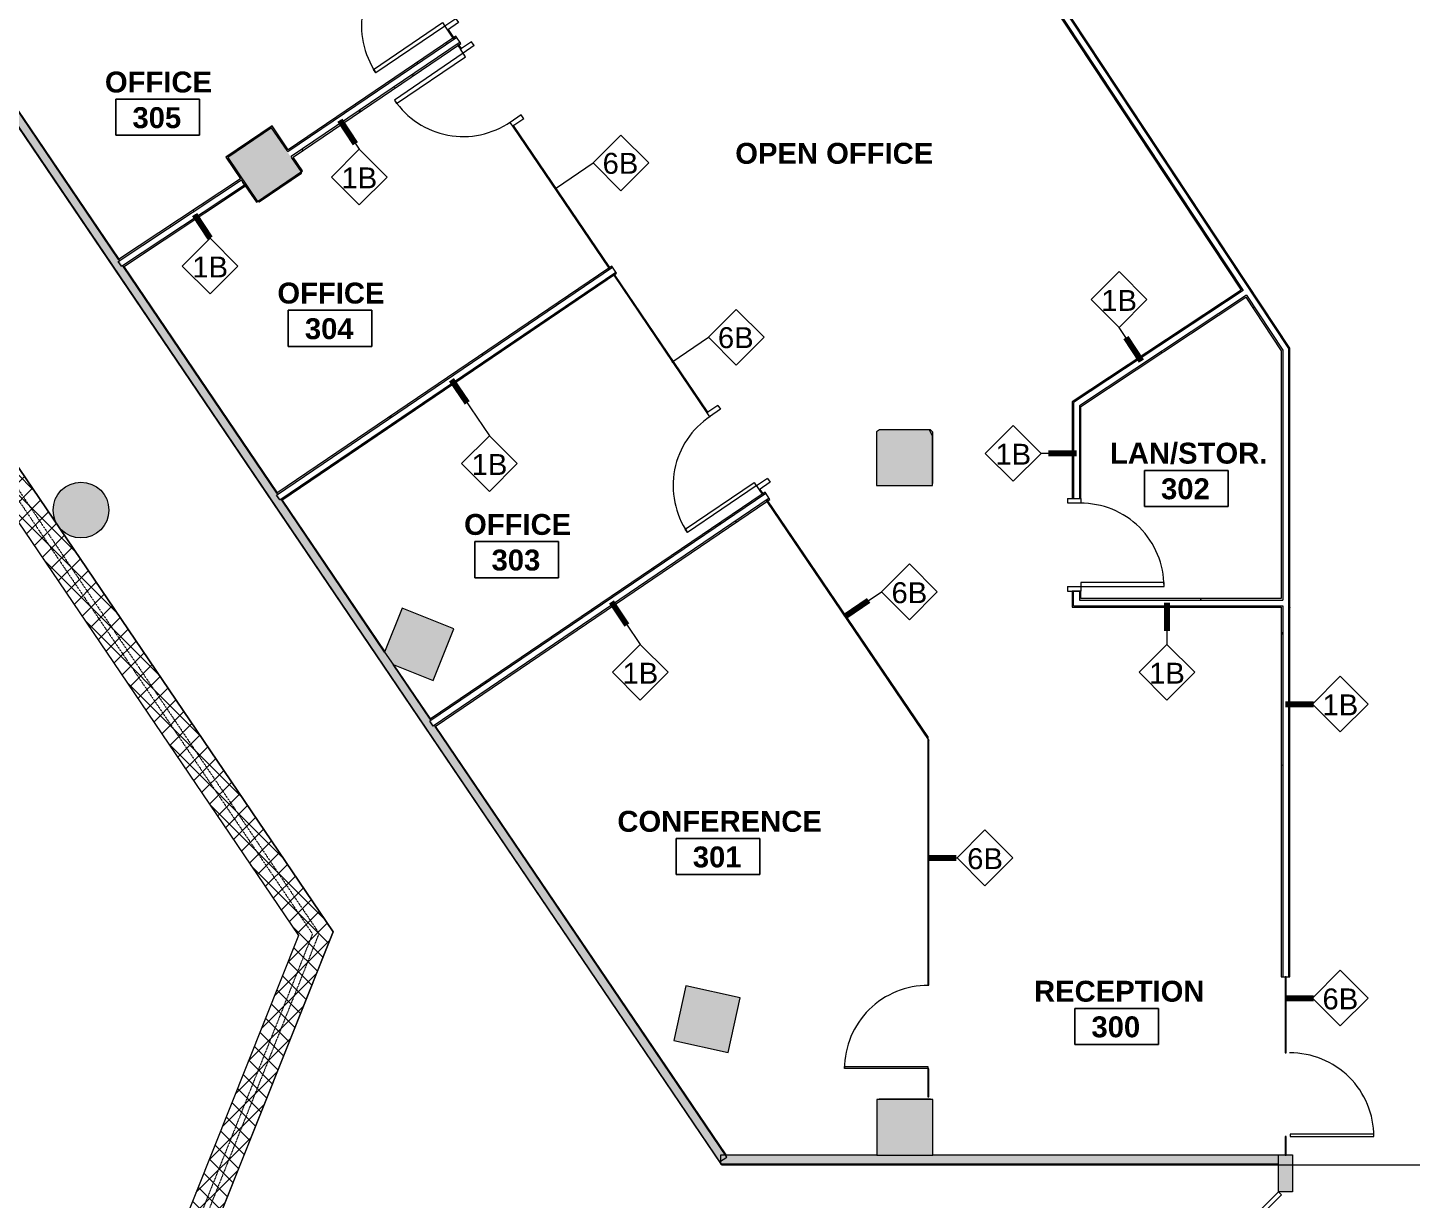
# Model space of a CAD drawing. Header units: inches. Extents: x -13 to 4331, y -638 to 2885.
# Drawn here: x 2530 to 3126, y 791 to 1295 of the extents above; entities that cross this region are included whole.
import ezdxf

# ---------------------------------------------------------------- set-up
doc = ezdxf.new("R2010")
doc.units = ezdxf.units.IN
doc.header["$MEASUREMENT"] = 0
doc.linetypes.add('IMPORT-HIDDEN2 _2_', pattern=[0.09375, 0.0625, -0.03125])
for name, color, linetype, lineweight in [('A-AREA-IDEN', 2, 'Continuous', 9), ('A-COLS', 52, 'Continuous', 13), ('A-DETL', 90, 'Continuous', 9), ('A-DETL-THIN', 151, 'Continuous', 9), ('A-DOOR', 31, 'Continuous', 13), ('A-DOOR-FRAM', 31, 'Continuous', 20), ('A-GLAZ-MULL', 7, 'Continuous', 9), ('A-WALL', 113, 'Continuous', 9), ('A-WALL-IDEN', 211, 'Continuous', 9), ('A-WALL-PATT', 111, 'Continuous', 13), ('A-WALL-PRHT', 7, 'Continuous', 9), ('Chevy Chase Pavilion_3rd Floor Base_dwg', 8, 'Continuous', 9), ('DEMO', 7, 'IMPORT-HIDDEN2 _2_', 9), ('G-ANNO-TEXT', 231, 'Continuous', 9), ('I-WALL', 2, 'Continuous', 13), ('NIC', 7, 'Continuous', 9), ('S-COLS', 52, 'Continuous', 13)]:
    doc.layers.add(name, color=color, linetype=linetype, lineweight=lineweight)
doc.styles.add('Swis721 Lt BT', font='swissl.ttf', dxfattribs={"height": 9})
doc.styles.add('Swis721 Lt BT_B', font='', dxfattribs={"height": 9})
doc.styles.get('Swis721 Lt BT_B').set_extended_font_data('Swis721 Lt BT', bold=True)
pattern_1 = [(0, (0, 0), (30.72, 7.68), [1.267, -21.773, 1.267, -21.773, -122.88]), (0, (0, 0), (30.72, 7.68), [-46.08, 1.267, -44.813, 1.267, -21.773, -53.76]), (0, (0, 0), (30.72, 7.68), [-115.2, 1.267, -14.093, 1.267, -37.133]), (120, (11.52, 3.84), (-22.011075, 22.7643), [1.267, -21.773, 1.267, -21.773, -122.88]), (120, (11.52, 3.84), (-22.011075, 22.7643), [-46.08, 1.267, -44.813, 1.267, -21.773, -53.76]), (120, (11.52, 3.84), (-22.011075, 22.7643), [-115.2, 1.267, -14.093, 1.267, -37.133]), (240, (15.36, 19.2), (-8.708925, -30.4443), [1.267, -21.773, 1.267, -21.773, -122.88]), (240, (15.36, 19.2), (-8.708925, -30.4443), [-46.08, 1.267, -44.813, 1.267, -21.773, -53.76]), (240, (15.36, 19.2), (-8.708925, -30.4443), [-115.2, 1.267, -14.093, 1.267, -37.133])]

# ---------------------------------------------------------------- blocks, each defined once
blk = doc.blocks.new('Single Glass Door - 36_ x 84_-5226794-FIRST FLOOR CONSTRUCTION')
at = {"layer": 'A-DOOR', "lineweight": 20}
for p, q in [((17, 38), (17, 2)), ((18, 38), (17, 38)), ((18, 2), (18, 38)), ((17, 2), (18, 2))]:
    blk.add_line(p, q, dxfattribs=at)
at = {"layer": 'A-DOOR', "lineweight": 9}
blk.add_arc((18, 2), 36, 90, 180.5, dxfattribs=at)
blk = doc.blocks.new('Single Flush - OTJ_SOLIDFLUSH_ALUM-5660138-FIRST FLOOR CONSTRUCTION')
at = {"layer": 'A-DOOR', "lineweight": 20}
for p, q in [((16.15625, -0.25), (17.90625, -0.25)), ((16.15625, -36.0625), (16.15625, -0.25)), ((17.90625, -0.25), (17.90625, -36.0625)), ((17.90625, -36.0625), (16.15625, -36.0625))]:
    blk.add_line(p, q, dxfattribs=at)
at = {"layer": 'A-DOOR', "lineweight": 9}
blk.add_arc((17.90625, -0.25), 35.8125, 179.5, 270, dxfattribs=at)
at = {"layer": 'A-DOOR-FRAM'}
for p, q in [((-20, 5.5), (-20, -0.25)), ((-20, 5.5), (-18, 5.5)), ((-18, 5.5), (-18, -0.25)), ((18.000004, 5.5), (18.000004, -0.25)), ((18.000004, 5.5), (20.000004, 5.5)), ((20.000004, 5.5), (20.000004, -0.25)), ((-20, -0.25), (-18, -0.25)), ((18.000004, -0.25), (20.000004, -0.25))]:
    blk.add_line(p, q, dxfattribs=at)
blk = doc.blocks.new('Single Flush - OTJ_SOLIDFLUSH_ALUM-5660139-FIRST FLOOR CONSTRUCTION')
at = {"layer": 'A-DOOR', "lineweight": 20}
for p, q in [((16.15625, 36.0625), (16.15625, 0.25)), ((17.90625, 36.0625), (16.15625, 36.0625)), ((17.90625, 0.25), (17.90625, 36.0625)), ((16.15625, 0.25), (17.90625, 0.25))]:
    blk.add_line(p, q, dxfattribs=at)
at = {"layer": 'A-DOOR', "lineweight": 9}
blk.add_arc((17.90625, 0.25), 35.8125, 90, 180.5, dxfattribs=at)
at = {"layer": 'A-DOOR-FRAM'}
for p, q in [((-20, -5.5), (-20, 0.25)), ((-20, 0.25), (-18, 0.25)), ((-18, -5.5), (-18, 0.25)), ((18.000004, -5.5), (18.000004, 0.25)), ((18.000004, 0.25), (20.000004, 0.25)), ((20.000004, -5.5), (20.000004, 0.25)), ((-20, -5.5), (-18, -5.5)), ((18.000004, -5.5), (20.000004, -5.5))]:
    blk.add_line(p, q, dxfattribs=at)
blk = doc.blocks.new('Single Glass Door1 - 36_ x 84_ 2-5247070-FIRST FLOOR CONSTRUCTION')
at = {"layer": 'A-DOOR', "lineweight": 20}
for p, q in [((16.90625, -0.25), (17.90625, -0.25)), ((16.90625, -36.0625), (16.90625, -0.25)), ((17.90625, -0.25), (17.90625, -36.0625)), ((17.90625, -36.0625), (16.90625, -36.0625))]:
    blk.add_line(p, q, dxfattribs=at)
at = {"layer": 'A-DOOR', "lineweight": 9}
blk.add_arc((17.90625, -0.25), 35.8125, 179.5, 270, dxfattribs=at)
blk = doc.blocks.new('Single Flush - OTJ_SOLIDFLUSH_ALUM-5627471-FIRST FLOOR CONSTRUCTION')
at = {"layer": 'A-DOOR', "lineweight": 20}
for p, q in [((16.15625, 37.6875), (16.15625, 1.875)), ((17.90625, 37.6875), (16.15625, 37.6875)), ((17.90625, 1.875), (17.90625, 37.6875)), ((16.15625, 1.875), (17.90625, 1.875))]:
    blk.add_line(p, q, dxfattribs=at)
at = {"layer": 'A-DOOR', "lineweight": 9}
blk.add_arc((17.90625, 1.875), 35.8125, 90, 180.5, dxfattribs=at)
at = {"layer": 'A-DOOR-FRAM'}
for p, q in [((-20, -3.875), (-20, 1.875)), ((-20, 1.875), (-18, 1.875)), ((-18, -3.875), (-18, 1.875)), ((18.000004, -3.875), (18.000004, 1.875)), ((18.000004, 1.875), (20.000004, 1.875)), ((20.000004, -3.875), (20.000004, 1.875)), ((-20, -3.875), (-18, -3.875)), ((18.000004, -3.875), (20.000004, -3.875))]:
    blk.add_line(p, q, dxfattribs=at)
blk = doc.blocks.new('Chevy Chase Pavilion_3rd Floor Base_dwg__U3-5518005-FIRST FLOOR CONSTRUCTION')
at = {"layer": 'A-DOOR', "color": 7, "lineweight": 9, "flags": 128}
blk.add_lwpolyline([(0, 0), (25.46, 25.46), (26.07, 24.84), (26.66, 24.18), (1.24, -1.24)], close=True, dxfattribs=at)
at = {"layer": 'A-DOOR', "color": 7, "lineweight": 9}
blk.add_arc((0, 0), 36, 0, 45, dxfattribs=at)
blk = doc.blocks.new('Chevy Chase Pavilion_3rd Floor Base_dwg-5020009-FIRST FLOOR CONSTRUCTION')
at = {"layer": 'A-WALL-PATT', "lineweight": 9}
for points in [[(2629.69, 1220.29), (2647.9, 1232.63), (2648.05, 1233.41), (2628.91, 1220.44), (2629.19, 1220.38)], [(2553.05, 1075.71), (2555.39, 1075.94), (2557.64, 1076.63), (2559.72, 1077.73), (2561.54, 1079.23), (2563.03, 1081.05), (2564.14, 1083.12), (2564.82, 1085.37), (2565.05, 1087.71), (2564.82, 1090.05), (2564.14, 1092.3), (2563.03, 1094.38), (2561.54, 1096.2), (2559.72, 1097.69), (2557.64, 1098.8), (2555.39, 1099.48), (2553.05, 1099.71), (2550.71, 1099.48), (2548.46, 1098.8), (2546.38, 1097.69), (2544.57, 1096.2), (2543.07, 1094.38), (2541.96, 1092.3), (2541.28, 1090.05), (2541.05, 1087.71), (2541.28, 1085.37), (2541.96, 1083.12), (2543.07, 1081.05), (2544.57, 1079.23), (2546.38, 1077.73), (2548.46, 1076.63), (2550.71, 1075.94)], [(2917.98, 834.11), (2918.73, 834.11), (2918.6, 834.24), (2896.6, 834.24), (2896.48, 834.11), (2917.48, 834.11)], [(3072.75, 794.34), (3074.5, 794.34), (3074.5, 810.24), (3071.75, 810.24), (3071.73, 810.11), (3071.25, 810.11), (3071.25, 810.24), (3068.5, 810.24), (3068.5, 794.34), (3071.75, 794.34)]]:
    blk.add_hatch(color=7, dxfattribs=at).paths.add_polyline_path(points, flags=0)
h = blk.add_hatch(color=7, dxfattribs=at)
h.paths.add_polyline_path([(2919.46, 1099.1), (2919.6, 1099.24), (2919.6, 1121.24), (2918.6, 1122.24), (2918.24, 1122.22), (2919.46, 1119.55), (2919.46, 1099.23)], flags=0)
h.paths.add_polyline_path([(2896.35, 1121.99), (2896.72, 1122.24), (2896.6, 1122.24)], flags=0)
at = {"layer": 'A-WALL-PRHT'}
h = blk.add_hatch(dxfattribs=at)
h.set_pattern_fill('FP_2', color=256, style=0, pattern_type=2)
h.set_pattern_definition([(45, (1725.905, 1495.674), (-4.24264, 4.24264), []), (135, (1725.905, 1495.674), (-4.24264, -4.24264), [])])
h.paths.add_polyline_path([(2592.78, 733.82), (2661.55, 906.26), (2253.05, 1508.92), (2061.9, 1508.92), (2061.9, 1495.67), (2246.02, 1495.67), (2646.64, 904.64), (2580.47, 738.73)], flags=0)
at = {"layer": 'A-GLAZ-MULL'}
for p, q in [((2364.75, 1490.28), (2828.25, 806.46)), ((2502.72, 1293.85), (2569.31, 1195.61)), ((2571.42, 1192.5), (2637.45, 1095.08)), ((2639.56, 1091.98), (2683.76, 1026.76)), ((2687.57, 1021.15), (2703.42, 997.75)), ((2919.6, 810.24), (3068.5, 810.24))]:
    blk.add_line(p, q, dxfattribs=at)
at = {"layer": 'A-GLAZ-MULL', "flags": 128}
for points in [[(2705.53, 994.65), (2830.52, 810.24), (2895.6, 810.24)], [(2828.32, 806.36), (2828.4, 806.24), (3068.5, 806.24)]]:
    blk.add_lwpolyline(points, dxfattribs=at)
at = {"layer": 'A-WALL', "color": 7}
blk.add_line((3068.5, 794.34), (3068.5, 806.36), dxfattribs=at)
at = {"layer": 'A-WALL', "color": 7, "flags": 128}
for points in [[(3068.5, 810.11), (3068.5, 810.24), (3071.25, 810.24)], [(3071.75, 810.24), (3074.5, 810.24), (3074.5, 794.34), (3068.5, 794.34)]]:
    blk.add_lwpolyline(points, dxfattribs=at)
at = {"layer": 'A-WALL-PRHT', "flags": 128}
for points in [[(2061.9, 1508.92), (2253.05, 1508.92), (2661.55, 906.26), (2592.78, 733.82)], [(2061.9, 1495.67), (2246.02, 1495.67), (2646.64, 904.64), (2580.47, 738.73)]]:
    blk.add_lwpolyline(points, dxfattribs=at)
at = {"layer": 'DEMO', "flags": 128}
for points in [[(2061.9, 1503.55), (2250.2, 1503.55), (2655.5, 905.6), (2587.79, 735.81)], [(2061.9, 1501.05), (2248.87, 1501.05), (2652.69, 905.29), (2585.47, 736.74)]]:
    blk.add_lwpolyline(points, dxfattribs=at)
at = {"layer": 'NIC', "flags": 128}
blk.add_lwpolyline([(2631.51, 578.23), (2568.15, 672.06), (2661.55, 906.26), (2253.05, 1508.92), (1460.33, 1508.92), (1178.03, 801.04), (1024.95, 862.09), (953.64, 683.27), (987.97, 635.46), (1039.34, 614.97), (1124.6, 631.3), (1171.18, 748.08), (1273.26, 597.19), (1298.12, 560), (1428.17, 369.45), (1453.29, 331.86), (1556.47, 179.64), (2886.2, 179.64), (2758.04, 369.43), (2767.98, 376.15)], dxfattribs=at)
at = {"layer": 'S-COLS', "color": 7, "lineweight": 9, "flags": 128}
for points in [[(2628.91, 1220.44), (2629.69, 1220.29), (2647.9, 1232.63), (2648.05, 1233.41)], [(2896.72, 1122.24), (2896.6, 1122.24), (2896.35, 1121.99)], [(2919.46, 1099.1), (2919.6, 1099.24), (2919.6, 1121.24), (2918.6, 1122.24), (2918.23, 1122.24)], [(2918.73, 834.11), (2918.6, 834.24), (2896.6, 834.24), (2896.48, 834.11)]]:
    blk.add_lwpolyline(points, dxfattribs=at)
at = {"layer": 'S-COLS', "color": 7, "lineweight": 9}
blk.add_circle((2553.05, 1087.71), 12, dxfattribs=at)
at = {"extrusion": (0, 0, -1), "zscale": -1, "rotation": 270}
blk.add_blockref('Chevy Chase Pavilion_3rd Floor Base_dwg__U3-5518005-FIRST FLOOR CONSTRUCTION', (-3068.5, 794.34), dxfattribs=at)
blk = doc.blocks.new('Wall Tag - 1_4_-62626-FIRST FLOOR CONSTRUCTION')
at = {"layer": 'A-WALL-IDEN'}
for p, q in [((-0.125, 0), (0, 0.125)), ((0, 0.125), (0.125, 0)), ((-0.125, 0), (0, -0.125)), ((0, -0.125), (0.125, 0))]:
    blk.add_line(p, q, dxfattribs=at)
blk = doc.blocks.new('Room Tag - Room Name and Number-3379422-FIRST FLOOR CONSTRUCTION')
at = {"layer": 'A-AREA-IDEN'}
for p, q in [((-0.1881, -0.1636), (-0.1881, -0.0018)), ((-0.1881, -0.0018), (0.1869, -0.0018)), ((0.1869, -0.0018), (-0.1881, -0.0018)), ((-0.1881, -0.0018), (-0.1881, -0.1636)), ((0.1869, -0.0018), (0.1869, -0.1636)), ((0.1869, -0.1636), (0.1869, -0.0018)), ((0.1869, -0.1636), (-0.1881, -0.1636)), ((-0.1881, -0.1636), (0.1869, -0.1636))]:
    blk.add_line(p, q, dxfattribs=at)

msp = doc.modelspace()

# ---------------------------------------------------------------- hatches: boundary and pattern name
at = {"layer": 'A-COLS'}
msp.add_hatch(color=250, dxfattribs=at).paths.add_polyline_path([(2831.6, 854.34), (2836.75, 877.78), (2813.31, 882.93), (2808.16, 859.48), (2831.02, 854.47)], flags=0)
at = {"layer": 'A-WALL'}
for points in [[(2629.07, 1220.54), (2647.9, 1233.3), (2643.51, 1239.78), (2643.34, 1239.67), (2641.94, 1241.74), (2642.11, 1241.85), (2635.1, 1252.19), (2616.27, 1239.42), (2625.96, 1225.12)], [(2895.46, 1098.24), (2919.46, 1098.24), (2919.46, 1119.55), (2918.23, 1122.24), (2896.72, 1122.24), (2895.46, 1121.38), (2895.46, 1119.55)], [(2704.65, 1014.34), (2713.54, 1036.63), (2691.25, 1045.52), (2683.71, 1026.62), (2687.36, 1021.23), (2703.67, 1014.73)], [(2919.6, 810.11), (2919.6, 834.11), (2895.6, 834.11), (2895.6, 810.11)]]:
    msp.add_hatch(color=250, dxfattribs=at).paths.add_polyline_path(points, flags=0)
at = {"layer": 'A-WALL-PATT', "lineweight": 9}
for points in [[(2827.91, 807.19), (2831.02, 809.29), (2411.61, 1428.05), (2408.51, 1425.94), (2740.37, 936.34)], [(2969.18, 806.36), (3068.5, 806.36), (3068.5, 810.11), (2830.46, 810.11), (2831.02, 809.29), (2828.25, 807.42), (2828.25, 806.36), (2831.02, 806.36)]]:
    msp.add_hatch(color=7, dxfattribs=at).paths.add_polyline_path(points, flags=0)
h = msp.add_hatch(dxfattribs=at)
h.set_pattern_fill('FP_13', color=256, style=0, pattern_type=2)
h.set_pattern_definition(pattern_1)
h.paths.add_polyline_path([(3072.75, 1157.22), (3072.75, 1158.35), (2910.99, 1402.82), (2910.7, 1402.13), (3072.63, 1157.41)], flags=0)
h.paths.add_polyline_path([(2909.04, 1404.63), (2909.33, 1405.32), (2908.69, 1406.3), (2908.17, 1405.95), (2908.58, 1405.32)], flags=0)
h = msp.add_hatch(dxfattribs=at)
h.set_pattern_fill('FP_13', color=256, style=0, pattern_type=2)
h.set_pattern_definition(pattern_1)
h.paths.add_polyline_path([(3069.63, 1156.28), (3069.63, 1157.41), (3054.6, 1180.13), (3054.07, 1179.78), (3065.88, 1161.94)], flags=0)
h.paths.add_polyline_path([(3052.69, 1181.87), (3053.22, 1182.21), (2907.82, 1401.94), (2907.31, 1401.59), (3052.47, 1182.21)], flags=0)
h = msp.add_hatch(dxfattribs=at)
h.set_pattern_fill('FP_13', color=256, style=0, pattern_type=2)
h.set_pattern_definition(pattern_1)
h.paths.add_polyline_path([(2642.11, 1241.85), (2713.5, 1290.24), (2713.15, 1290.76), (2641.76, 1242.37), (2641.94, 1242.09)], flags=0)
h.paths.add_polyline_path([(2713.92, 1290.52), (2714.78, 1291.11), (2714.43, 1291.63), (2713.57, 1291.04), (2713.76, 1290.76)], flags=0)
h = msp.add_hatch(dxfattribs=at)
h.set_pattern_fill('FP_13', color=256, style=0, pattern_type=2)
h.set_pattern_definition(pattern_1)
h.paths.add_polyline_path([(2643.86, 1239.26), (2716.54, 1288.53), (2716.19, 1289.04), (2643.51, 1239.78), (2643.62, 1239.61)], flags=0)
at = {"layer": 'A-WALL-PATT'}
h = msp.add_hatch(color=250, dxfattribs=at)
h.paths.add_polyline_path([(2628.55, 1220.19), (2629.07, 1220.54), (2616.27, 1239.42), (2635.1, 1252.19), (2641.76, 1242.37), (2642.27, 1242.72), (2635.27, 1253.06), (2615.4, 1239.59), (2628.31, 1220.54)], flags=0)
h.paths.add_polyline_path([(2647.9, 1233.3), (2648.42, 1233.66), (2644.38, 1239.61), (2643.86, 1239.26), (2647.66, 1233.66)], flags=0)
at = {"layer": 'A-WALL-PATT', "lineweight": 9}
h = msp.add_hatch(dxfattribs=at)
h.set_pattern_fill('FP_13', color=256, style=0, pattern_type=2)
h.set_pattern_definition(pattern_1)
h.paths.add_polyline_path([(2569.56, 1195.02), (2622.07, 1229.77), (2621.71, 1230.28), (2569.21, 1195.54)], flags=0)
h = msp.add_hatch(dxfattribs=at)
h.set_pattern_fill('FP_13', color=256, style=0, pattern_type=2)
h.set_pattern_definition(pattern_1)
h.paths.add_polyline_path([(2637.7, 1094.49), (2780.55, 1191.32), (2780.2, 1191.84), (2637.35, 1095.01)], flags=0)
h.paths.add_polyline_path([(2780.97, 1191.6), (2781.83, 1192.19), (2781.48, 1192.71), (2780.62, 1192.12), (2780.81, 1191.84)], flags=0)
h = msp.add_hatch(dxfattribs=at)
h.set_pattern_fill('FP_13', color=256, style=0, pattern_type=2)
h.set_pattern_definition(pattern_1)
h.paths.add_polyline_path([(2639.45, 1091.91), (2783.59, 1189.6), (2783.24, 1190.12), (2639.1, 1092.42)], flags=0)
h = msp.add_hatch(dxfattribs=at)
h.set_pattern_fill('FP_13', color=256, style=0, pattern_type=2)
h.set_pattern_definition(pattern_1)
h.paths.add_polyline_path([(2983.38, 1132.25), (3054.42, 1179.26), (3054.07, 1179.78), (2983.38, 1133)], flags=0)
h = msp.add_hatch(dxfattribs=at)
h.set_pattern_fill('FP_13', color=256, style=0, pattern_type=2)
h.set_pattern_definition(pattern_1)
h.paths.add_polyline_path([(3070.25, 886.84), (3070.25, 1046.5), (3069.63, 1046.5), (3069.63, 886.84)], flags=0)
h.paths.add_polyline_path([(3069.63, 1049), (3070.25, 1049), (3070.25, 1156.47), (3069.63, 1157.41), (3069.63, 1049.62)], flags=0)
h = msp.add_hatch(dxfattribs=at)
h.set_pattern_fill('FP_13', color=256, style=0, pattern_type=2)
h.set_pattern_definition(pattern_1)
h.paths.add_polyline_path([(3073.38, 886.84), (3073.38, 1157.41), (3072.75, 1158.35), (3072.75, 886.84)], flags=0)
h = msp.add_hatch(dxfattribs=at)
h.set_pattern_fill('FP_13', color=256, style=0, pattern_type=2)
h.set_pattern_definition(pattern_1)
h.paths.add_polyline_path([(2979.63, 1046.5), (2980.25, 1046.5), (2980.25, 1052.75), (2979.63, 1052.75), (2979.63, 1046.5)], flags=0)
h.paths.add_polyline_path([(2979.63, 1092.75), (2980.25, 1092.75), (2980.25, 1134.68), (2979.63, 1134.27), (2979.63, 1132.59)], flags=0)
h = msp.add_hatch(dxfattribs=at)
h.set_pattern_fill('FP_13', color=256, style=0, pattern_type=2)
h.set_pattern_definition(pattern_1)
h.paths.add_polyline_path([(2703.67, 997.17), (2846.52, 1093.99), (2846.17, 1094.51), (2703.32, 997.68)], flags=0)
h.paths.add_polyline_path([(2846.94, 1094.27), (2847.81, 1094.86), (2847.45, 1095.38), (2846.59, 1094.79), (2846.78, 1094.51)], flags=0)
h = msp.add_hatch(dxfattribs=at)
h.set_pattern_fill('FP_13', color=256, style=0, pattern_type=2)
h.set_pattern_definition(pattern_1)
h.paths.add_polyline_path([(2705.42, 994.58), (2848.28, 1091.41), (2847.93, 1091.92), (2705.07, 995.1)], flags=0)
h.paths.add_polyline_path([(2848.69, 1091.69), (2849.56, 1092.28), (2849.21, 1092.79), (2848.34, 1092.21), (2848.53, 1091.92)], flags=0)
h = msp.add_hatch(dxfattribs=at)
h.set_pattern_fill('FP_13', color=256, style=0, pattern_type=2)
h.set_pattern_definition(pattern_1)
h.paths.add_polyline_path([(2982.75, 1049), (3069.63, 1049), (3069.63, 1049.62), (2982.75, 1049.62)], flags=0)

# ---------------------------------------------------------------- linework, layer by layer
at = {"layer": 'A-COLS', "color": 8, "lineweight": 20}
for p, q in [((2813.31, 882.93), (2808.16, 859.48)), ((2836.75, 877.78), (2813.31, 882.93)), ((2831.6, 854.34), (2836.75, 877.78)), ((2808.16, 859.48), (2831.6, 854.34))]:
    msp.add_line(p, q, dxfattribs=at)
at = {"layer": 'A-DETL', "lineweight": 13}
for p, q in [((2773.41, 1237.06), (2785.43, 1249.09)), ((2785.43, 1249.09), (2797.45, 1237.06)), ((2757.68, 1226.4), (2773.41, 1237.06)), ((2785.43, 1225.04), (2773.41, 1237.06)), ((2797.45, 1237.06), (2785.43, 1225.04)), ((2823.05, 1162.05), (2835.07, 1174.07)), ((2835.07, 1174.07), (2847.09, 1162.05)), ((2807.32, 1151.39), (2823.05, 1162.05)), ((2835.07, 1150.03), (2823.05, 1162.05)), ((2847.09, 1162.05), (2835.07, 1150.03))]:
    msp.add_line(p, q, dxfattribs=at)
at = {"layer": 'A-DETL-THIN'}
for p, q in [((2828.96, 805.86), (2410.96, 1422.54)), ((3150.04, 805.86), (2828.96, 805.86))]:
    msp.add_line(p, q, dxfattribs=at)
at = {"layer": 'A-WALL', "lineweight": 13}
for p, q in [((2907.82, 1401.94), (3053.22, 1182.21)), ((2910.7, 1402.13), (3072.75, 1157.22)), ((2714.78, 1291.11), (2642.11, 1241.85)), ((2716.19, 1289.04), (2643.51, 1239.78)), ((2713.15, 1290.76), (2713.5, 1290.24)), ((2713.57, 1291.04), (2713.92, 1290.52)), ((2569.04, 1194.68), (2622.07, 1229.77)), ((2570.44, 1192.61), (2623.45, 1227.68)), ((2637.18, 1094.14), (2781.83, 1192.19)), ((2780.55, 1191.32), (2780.2, 1191.84)), ((2780.97, 1191.6), (2780.62, 1192.12)), ((2638.59, 1092.07), (2783.24, 1190.12)), ((3053.22, 1182.21), (2980.25, 1133.93)), ((3054.6, 1180.13), (2982.75, 1132.59)), ((3054.6, 1180.13), (3070.25, 1156.47)), ((3070.25, 1156.47), (3070.25, 1049)), ((3072.75, 1157.22), (3072.75, 886.84)), ((2980.25, 1133.93), (2980.25, 1092.75)), ((2982.75, 1132.59), (2982.75, 1092.75)), ((2847.81, 1094.86), (2703.15, 996.81)), ((2849.21, 1092.79), (2704.56, 994.75)), ((2846.17, 1094.51), (2846.52, 1093.99)), ((2846.59, 1094.79), (2846.94, 1094.27)), ((2847.93, 1091.92), (2848.28, 1091.41)), ((2848.34, 1092.21), (2848.69, 1091.69)), ((2980.25, 1046.5), (2980.25, 1052.75)), ((2982.75, 1052.75), (2982.75, 1049)), ((2982.75, 1049), (3070.25, 1049)), ((2980.25, 1046.5), (3070.25, 1046.5)), ((3070.25, 1046.5), (3070.25, 886.84)), ((3071.75, 886.84), (3071.25, 886.84))]:
    msp.add_line(p, q, dxfattribs=at)
at = {"layer": 'A-WALL', "color": 8, "lineweight": 20}
for p, q in [((2635.27, 1253.06), (2615.4, 1239.59)), ((2642.27, 1242.72), (2635.27, 1253.06)), ((2615.4, 1239.59), (2621.71, 1230.28)), ((2648.42, 1233.66), (2644.38, 1239.61)), ((2628.55, 1220.19), (2648.42, 1233.66)), ((2622.76, 1228.73), (2628.55, 1220.19)), ((2896.72, 1122.24), (2895.46, 1121.38)), ((2895.46, 1121.38), (2895.46, 1098.24)), ((2918.23, 1122.24), (2896.72, 1122.24)), ((2919.46, 1119.55), (2918.23, 1122.24)), ((2919.46, 1098.24), (2919.46, 1119.55)), ((2895.46, 1098.24), (2919.46, 1098.24)), ((2691.25, 1045.52), (2683.71, 1026.62)), ((2713.54, 1036.63), (2691.25, 1045.52)), ((2704.65, 1014.34), (2713.54, 1036.63)), ((2687.36, 1021.23), (2704.65, 1014.34)), ((2895.6, 834.11), (2895.6, 810.11)), ((2919.6, 834.11), (2895.6, 834.11)), ((2919.6, 810.11), (2919.6, 834.11))]:
    msp.add_line(p, q, dxfattribs=at)
at = {"layer": 'A-WALL', "color": 55, "lineweight": 13}
for p, q in [((2635.1, 1252.19), (2616.27, 1239.42)), ((2641.76, 1242.37), (2635.1, 1252.19)), ((2616.27, 1239.42), (2629.07, 1220.54)), ((2642.11, 1241.85), (2641.76, 1242.37)), ((2643.86, 1239.26), (2643.51, 1239.78)), ((2647.9, 1233.3), (2643.86, 1239.26)), ((2622.07, 1229.77), (2622.76, 1228.73))]:
    msp.add_line(p, q, dxfattribs=at)
at = {"layer": 'A-WALL'}
for p, q in [((2683.71, 1026.62), (2687.36, 1021.23)), ((2895.6, 810.11), (2919.6, 810.11))]:
    msp.add_line(p, q, dxfattribs=at)
at = {"layer": 'A-WALL-IDEN', "lineweight": 90}
for p, q in [((2664.38, 1255.44), (2671.11, 1245.5)), ((2601.85, 1214.89), (2608.47, 1204.88)), ((3009.44, 1151.75), (3002.82, 1161.76)), ((2712.56, 1143.72), (2719.29, 1133.79)), ((2981.5, 1112.1), (2969.5, 1112.1)), ((2781.3, 1048.27), (2788.03, 1038.34)), ((2882.06, 1042.02), (2891.99, 1048.75)), ((3020.42, 1047.75), (3020.42, 1035.75)), ((3071.5, 1004.25), (3083.5, 1004.25)), ((2917.73, 938.07), (2929.73, 938.07)), ((3071.5, 877.72), (3083.5, 877.72))]:
    msp.add_line(p, q, dxfattribs=at)
at = {"layer": 'A-WALL-IDEN'}
for p, q in [((2664.38, 1255.44), (2672.8, 1243.01)), ((2601.85, 1214.89), (2608.61, 1204.68)), ((3009.44, 1151.75), (2999.82, 1166.3)), ((2712.56, 1143.72), (2728.84, 1119.7)), ((2981.5, 1112.1), (2966.24, 1112.1)), ((2781.3, 1048.27), (2793.76, 1029.89)), ((2882.06, 1042.02), (2897.56, 1052.53)), ((3020.42, 1047.75), (3020.42, 1029.89)), ((3071.5, 1004.25), (3083.03, 1004.25)), ((2917.73, 938.07), (2930.12, 938.07)), ((3071.5, 877.72), (3083.03, 877.72))]:
    msp.add_line(p, q, dxfattribs=at)
at = {"layer": 'I-WALL', "color": 8, "lineweight": 20}
for p, q in [((2408.51, 1425.94), (2827.91, 807.19)), ((2569.21, 1195.54), (2502.62, 1293.78)), ((2637.35, 1095.01), (2571.31, 1192.43)), ((2683.71, 1026.62), (2639.45, 1091.91)), ((2703.32, 997.68), (2687.36, 1021.23)), ((2831.02, 809.29), (2705.42, 994.58)), ((2895.6, 810.11), (2828.25, 810.11)), ((2828.25, 810.11), (2828.25, 806.36)), ((3068.5, 810.11), (2919.6, 810.11)), ((3068.5, 806.36), (3068.5, 810.11)), ((2827.91, 807.19), (2831.02, 809.29)), ((2828.25, 806.36), (3068.5, 806.36))]:
    msp.add_line(p, q, dxfattribs=at)
at = {"layer": 'I-WALL'}
for p, q in [((2907.65, 1401.06), (3052.35, 1182.39)), ((3073.38, 1157.41), (2911.4, 1402.19)), ((2711.19, 1294.55), (2710.78, 1294.27)), ((2710.78, 1294.27), (2713.15, 1290.76)), ((2713.57, 1291.04), (2711.19, 1294.55)), ((2713.15, 1290.76), (2642.27, 1242.72)), ((2644.38, 1239.61), (2716.54, 1288.53)), ((2714.43, 1291.63), (2713.57, 1291.04)), ((2716.54, 1288.53), (2714.43, 1291.63)), ((2715.66, 1287.95), (2715.25, 1287.67)), ((2715.25, 1287.67), (2716.39, 1285.99)), ((2716.8, 1286.27), (2715.66, 1287.95)), ((2716.39, 1285.99), (2716.8, 1286.27)), ((2739.24, 1253.16), (2738.83, 1252.88)), ((2738.83, 1252.88), (2780.2, 1191.84)), ((2780.62, 1192.12), (2739.24, 1253.16)), ((2621.71, 1230.28), (2569.21, 1195.54)), ((2571.31, 1192.43), (2623.8, 1227.16)), ((2623.8, 1227.16), (2622.76, 1228.73)), ((2569.21, 1195.54), (2569.56, 1195.02)), ((2570.96, 1192.95), (2571.31, 1192.43)), ((2780.2, 1191.84), (2637.35, 1095.01)), ((2781.48, 1192.71), (2780.62, 1192.12)), ((2783.59, 1189.6), (2781.48, 1192.71)), ((2639.45, 1091.91), (2783.59, 1189.6)), ((2782.31, 1188.74), (2822.43, 1129.55)), ((2822.84, 1129.83), (2782.72, 1189.02)), ((3052.35, 1182.39), (2979.63, 1134.27)), ((2983.38, 1132.25), (3054.42, 1179.26)), ((3054.42, 1179.26), (3069.63, 1156.28)), ((3069.63, 1156.28), (3069.63, 1049.62)), ((3073.38, 886.84), (3073.38, 1157.41)), ((2979.63, 1134.27), (2979.63, 1092.75)), ((2983.38, 1092.75), (2983.38, 1132.25)), ((2822.43, 1129.55), (2822.84, 1129.83)), ((2845.28, 1096.72), (2844.87, 1096.44)), ((2844.87, 1096.44), (2846.17, 1094.51)), ((2846.59, 1094.79), (2845.28, 1096.72)), ((2637.35, 1095.01), (2637.7, 1094.49)), ((2639.1, 1092.42), (2639.45, 1091.91)), ((2846.17, 1094.51), (2703.32, 997.68)), ((2705.42, 994.58), (2848.28, 1091.41)), ((2847.45, 1095.38), (2846.59, 1094.79)), ((2849.56, 1092.28), (2847.45, 1095.38)), ((2848.28, 1091.41), (2917.98, 988.58)), ((2848.69, 1091.69), (2849.56, 1092.28)), ((2917.48, 990.21), (2848.69, 1091.69)), ((2979.63, 1092.75), (2983.38, 1092.75)), ((2979.63, 1052.75), (2979.63, 1045.87)), ((2983.38, 1052.75), (2979.63, 1052.75)), ((2983.38, 1049.62), (2983.38, 1052.75)), ((3069.63, 1049.62), (2983.38, 1049.62)), ((2979.63, 1045.87), (3069.63, 1045.87)), ((3069.63, 1045.87), (3069.63, 886.84)), ((2703.32, 997.68), (2703.67, 997.17)), ((2705.07, 995.1), (2705.42, 994.58)), ((2917.48, 990.21), (2917.48, 883.24)), ((2917.98, 883.24), (2917.98, 988.58)), ((2917.48, 883.24), (2917.98, 883.24)), ((3069.63, 886.84), (3071.25, 886.84)), ((3071.25, 886.84), (3071.25, 854.11)), ((3071.75, 854.11), (3071.75, 886.84)), ((3071.75, 886.84), (3073.38, 886.84)), ((3071.25, 854.11), (3071.75, 854.11)), ((2917.48, 847.24), (2917.48, 835.24)), ((2917.98, 847.24), (2917.48, 847.24)), ((2917.98, 835.24), (2917.98, 847.24)), ((2917.48, 835.24), (2917.98, 835.24)), ((3071.25, 818.11), (3071.25, 810.11)), ((3071.75, 818.11), (3071.25, 818.11)), ((3071.75, 810.11), (3071.75, 818.11)), ((3071.25, 810.11), (3071.75, 810.11))]:
    msp.add_line(p, q, dxfattribs=at)
at = {"layer": 'I-WALL', "lineweight": 9}
for p, q in [((2622.76, 1228.73), (2622.07, 1229.77)), ((2570.44, 1192.61), (2569.04, 1194.68)), ((2638.59, 1092.07), (2637.18, 1094.14)), ((2704.56, 994.75), (2703.15, 996.81))]:
    msp.add_line(p, q, dxfattribs=at)

# ---------------------------------------------------------------- block references
at = {"layer": 'A-AREA-IDEN', "xscale": 95.99999999999994, "yscale": 95.99999999999994, "zscale": 95.99999999999994}
for p in [(2586.08, 1264.67), (2660.31, 1173.85), (3028.77, 1104.97), (2740.65, 1074.3), (2827.26, 946.56), (2998.83, 873.43)]:
    msp.add_blockref('Room Tag - Room Name and Number-3379422-FIRST FLOOR CONSTRUCTION', p, dxfattribs=at)
at = {"layer": 'A-DOOR'}
for name, p, rotation in [('Single Flush - OTJ_SOLIDFLUSH_ALUM-5660138-FIRST FLOOR CONSTRUCTION', (2699.76, 1310.96), 304.1396254629676), ('Single Flush - OTJ_SOLIDFLUSH_ALUM-5660139-FIRST FLOOR CONSTRUCTION', (2727.82, 1269.57), 124.1299999999999), ('Single Flush - OTJ_SOLIDFLUSH_ALUM-5660138-FIRST FLOOR CONSTRUCTION', (2833.85, 1113.13), 304.1299999999999), ('Single Flush - OTJ_SOLIDFLUSH_ALUM-5627471-FIRST FLOOR CONSTRUCTION', (2981.5, 1072.75), 270), ('Single Glass Door1 - 36_ x 84_ 2-5247070-FIRST FLOOR CONSTRUCTION', (2917.73, 865.24), 269.9999999999999), ('Single Glass Door - 36_ x 84_-5226794-FIRST FLOOR CONSTRUCTION', (3071.5, 836.11), 270)]:
    msp.add_blockref(name, p, dxfattribs=dict(at, rotation=rotation))
at = {"layer": 'A-WALL-IDEN', "xscale": 95.99999999999994, "yscale": 95.99999999999994, "zscale": 95.99999999999994}
for p in [(2672.8, 1231.01), (2608.61, 1192.68), (2999.82, 1178.3), (2728.84, 1107.7), (2954.24, 1112.1), (2909.56, 1052.53), (2793.76, 1017.89), (3020.42, 1017.89), (3095.03, 1004.25), (2942.12, 938.07), (3095.03, 877.72)]:
    msp.add_blockref('Wall Tag - 1_4_-62626-FIRST FLOOR CONSTRUCTION', p, dxfattribs=at)
at = {"layer": 'Chevy Chase Pavilion_3rd Floor Base_dwg', "color": 7}
msp.add_blockref('Chevy Chase Pavilion_3rd Floor Base_dwg-5020009-FIRST FLOOR CONSTRUCTION', (0, 0), dxfattribs=at)

# ---------------------------------------------------------------- texts
at = {"layer": 'A-AREA-IDEN', "char_height": 9, "attachment_point": 1, "style": 'Swis721 Lt BT_B'}
for s, insert, width in [('OFFICE', (2563.34, 1276.39), 54.843), ('305', (2575.19, 1261.07), 25.452), ('OPEN OFFICE', (2834.63, 1245.72), 102.111), ('OFFICE', (2637.57, 1185.57), 54.843), ('304', (2649.41, 1170.25), 25.452), ('LAN/STOR.', (2995.9, 1116.69), 79.386), ('302', (3017.88, 1101.37), 25.452), ('OFFICE', (2717.91, 1086.02), 54.843), ('303', (2729.75, 1070.7), 25.452), ('CONFERENCE', (2783.9, 958.27), 104.838), ('301', (2816.36, 942.95), 25.452), ('RECEPTION', (2963.22, 885.15), 86.052), ('300', (2987.93, 869.83), 25.452)]:
    msp.add_mtext(s, dxfattribs=dict(at, insert=insert, width=width))
at = {"layer": 'A-WALL-IDEN', "char_height": 9, "width": 18.18, "attachment_point": 1, "style": 'Swis721 Lt BT'}
for s, insert in [('1B', (2665.14, 1235.14)), ('1B', (2600.95, 1196.8)), ('1B', (2992.16, 1182.42)), ('1B', (2946.58, 1116.22)), ('1B', (2721.18, 1111.82)), ('6B', (2901.89, 1056.65)), ('1B', (2786.1, 1022.01)), ('1B', (3012.76, 1022.01)), ('1B', (3087.37, 1008.38)), ('6B', (2934.46, 942.19)), ('6B', (3087.37, 881.85))]:
    msp.add_mtext(s, dxfattribs=dict(at, insert=insert))
at = {"layer": 'G-ANNO-TEXT', "color": 7, "char_height": 9, "width": 18.18, "attachment_point": 1, "style": 'Swis721 Lt BT'}
for insert in [(2777.54, 1241.41), (2827.17, 1166.4)]:
    msp.add_mtext('6B', dxfattribs=dict(at, insert=insert))

doc.saveas('drawing.dxf')
